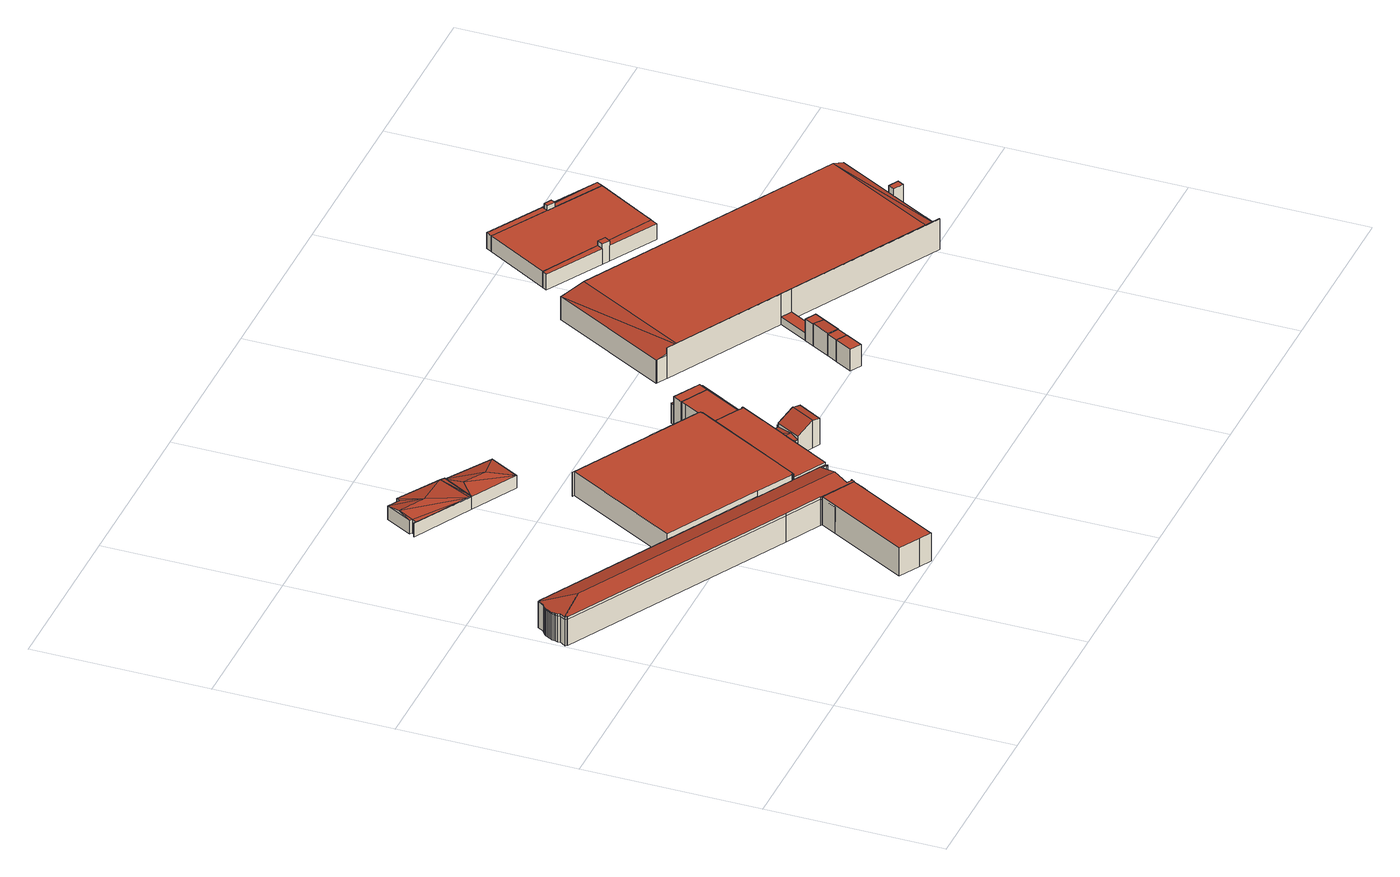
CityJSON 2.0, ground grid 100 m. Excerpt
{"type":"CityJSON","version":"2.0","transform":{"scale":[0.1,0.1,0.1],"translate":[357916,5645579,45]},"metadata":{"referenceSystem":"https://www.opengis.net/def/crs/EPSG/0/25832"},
"CityObjects":{
"building1":{"type":"Building","attributes":{"Gemeindeschluessel":"05315000","Geometrietyp2DReferenz":"3000","function":"31001_2000"},"children":["building1-1","building1-2","building1-3","building1-4","building1-5","building1-6","building1-7","building1-8","building1-9"]},
"building1-1":{"type":"BuildingPart","attributes":{"roofType":"1000","measuredHeight":17.21},"parents":["building1"],"geometry":[{"type":"Solid","lod":"2","boundaries":[[[[0,1,2,3]],[[4,5,1,0]],[[6,7,5,4]],[[8,9,7,6]],[[10,11,12,9,8]],[[13,14,15,16,17]],[[18,19,14,13]],[[20,21,19,18]],[[22,23,21,20]],[[24,25,23,22]],[[3,2,25,24]],[[22,20,18,13,17,10,8,6,4,0,3,24]],[[1,5,7,9,12,15,14,19,21,23,25,2]],[[15,12,11,16]],[[11,10,17,16]]]],"semantics":{"surfaces":[{"type":"WallSurface"},{"type":"RoofSurface"},{"type":"GroundSurface"},{"type":"ClosureSurface"}],"values":[[0,0,0,0,0,0,0,0,0,0,0,1,2,3,3]]}}]},
"building1-2":{"type":"BuildingPart","attributes":{"roofType":"1000","measuredHeight":17.19},"parents":["building1"],"geometry":[{"type":"Solid","lod":"2","boundaries":[[[[26,27,28,29]],[[30,31,27,26]],[[32,33,31,30]],[[34,35,36,33,32]],[[37,38,39,40,41,42]],[[43,44,45,46,47]],[[48,49,44,43]],[[50,51,49,48]],[[52,53,51,50]],[[54,55,53,52]],[[52,50,48,43,47,37,42,34,32,30,26,29,54]],[[27,31,33,36,40,39,45,44,49,51,53,55,28]],[[56,35,34,42,41]],[[40,36,35,41]],[[35,56,41]],[[38,37,47,46]],[[45,39,38,46]],[[55,54,29,28]]]],"semantics":{"surfaces":[{"type":"WallSurface"},{"type":"RoofSurface"},{"type":"GroundSurface"},{"type":"ClosureSurface"}],"values":[[0,0,0,0,0,0,0,0,0,0,1,2,0,3,3,0,3,3]]}}]},
"building1-3":{"type":"BuildingPart","attributes":{"roofType":"1000","measuredHeight":17.24},"parents":["building1"],"geometry":[{"type":"Solid","lod":"2","boundaries":[[[[57,58,59,60,61]],[[62,63,64,65,66]],[[57,61,62,66]],[[60,59,64,63]],[[61,60,63,62]],[[58,57,66,65]],[[64,59,58,65]]]],"semantics":{"surfaces":[{"type":"WallSurface"},{"type":"RoofSurface"},{"type":"GroundSurface"},{"type":"ClosureSurface"}],"values":[[0,0,1,2,3,0,3]]}}]},
"building1-4":{"type":"BuildingPart","attributes":{"roofType":"3100","measuredHeight":16.96},"parents":["building1"],"geometry":[{"type":"Solid","lod":"2","boundaries":[[[[67,68,69,70,71]],[[72,73,68,67]],[[74,75,73,72]],[[76,77,78,75,74]],[[76,74,79,80]],[[71,79,74,72,67]],[[81,82,69,68,73,75,78]],[[83,77,76,80,84,85]],[[81,78,77,85]],[[77,83,85]],[[84,80,79,86]],[[81,85,84,86,82]],[[70,86,79,71]],[[86,70,69,82]]]],"semantics":{"surfaces":[{"type":"WallSurface"},{"type":"RoofSurface"},{"type":"GroundSurface"},{"type":"ClosureSurface"}],"values":[[0,0,0,0,1,1,2,0,3,3,0,3,0,3]]}}]},
"building1-5":{"type":"BuildingPart","attributes":{"roofType":"1000","measuredHeight":17.24},"parents":["building1"],"geometry":[{"type":"Solid","lod":"2","boundaries":[[[[87,88,89,90]],[[91,92,88,87]],[[61,60,92,91]],[[93,29,28,63,62]],[[94,95,55,54,96]],[[97,98,95,94]],[[99,100,98,97]],[[101,102,100,99]],[[90,89,102,101]],[[99,97,94,96,93,62,61,91,87,90,101]],[[88,92,60,63,28,55,95,98,100,102,89]],[[62,63,60,61]],[[29,93,96,54]],[[55,28,29,54]]]],"semantics":{"surfaces":[{"type":"WallSurface"},{"type":"RoofSurface"},{"type":"GroundSurface"},{"type":"ClosureSurface"}],"values":[[0,0,0,0,0,0,0,0,0,1,2,3,0,3]]}}]},
"building1-6":{"type":"BuildingPart","attributes":{"roofType":"3100","measuredHeight":10.49},"parents":["building1"],"geometry":[{"type":"Solid","lod":"2","boundaries":[[[[85,81,36,35]],[[41,40,78,77]],[[83,85,35]],[[35,56,83]],[[77,83,56]],[[56,41,77]],[[81,78,40,36]],[[81,85,77,78]],[[40,41,35,36]],[[85,83,77]],[[41,56,35]]]],"semantics":{"surfaces":[{"type":"WallSurface"},{"type":"RoofSurface"},{"type":"GroundSurface"},{"type":"ClosureSurface"}],"values":[[0,0,1,1,1,1,2,3,3,3,3]]}}]},
"building1-7":{"type":"BuildingPart","attributes":{"roofType":"1000","measuredHeight":9.48},"parents":["building1"],"geometry":[{"type":"Solid","lod":"2","boundaries":[[[[103,104,105,106]],[[70,69,104,103]],[[106,105,81,84]],[[86,70,103,106,84]],[[104,69,82,81,105]],[[82,86,84,81]],[[69,70,86,82]]]],"semantics":{"surfaces":[{"type":"WallSurface"},{"type":"RoofSurface"},{"type":"GroundSurface"},{"type":"ClosureSurface"}],"values":[[0,0,0,1,2,3,3]]}}]},
"building1-8":{"type":"BuildingPart","attributes":{"roofType":"9999","measuredHeight":12.3},"parents":["building1"],"geometry":[{"type":"Solid","lod":"2","boundaries":[[[[107,108,109,110,58,65,111]],[[110,112,59,58]],[[109,113,112,110]],[[108,114,113,109]],[[107,115,114,108]],[[111,116,115,107]],[[65,64,116,111]],[[64,65,58,59]],[[59,112,113,114,115,116,64]]]],"semantics":{"surfaces":[{"type":"RoofSurface"},{"type":"WallSurface"},{"type":"GroundSurface"}],"values":[[0,1,1,1,1,1,1,1,2]]}}]},
"building1-9":{"type":"BuildingPart","attributes":{"roofType":"5000","measuredHeight":19.28},"parents":["building1"],"geometry":[{"type":"Solid","lod":"2","boundaries":[[[[117,118,119,120]],[[121,122,118,117]],[[123,124,122,121]],[[125,126,124,123]],[[127,128,126,125]],[[129,130,128,127]],[[131,132,130,129]],[[133,134,132,131]],[[135,136,134,133]],[[137,138,136,135]],[[139,140,138,137]],[[141,142,140,139]],[[143,144,142,141]],[[145,146,144,143]],[[147,148,146,145]],[[149,150,148,147]],[[151,152,150,149]],[[153,154,152,151]],[[155,156,154,153]],[[157,158,156,155]],[[46,45,158,157]],[[159,160,39,38]],[[161,162,160,159]],[[163,164,162,161]],[[165,166,164,163]],[[167,168,166,165]],[[169,170,168,167]],[[171,172,170,169]],[[173,174,172,171]],[[16,15,174,173]],[[175,176,12,11]],[[177,178,176,175]],[[179,180,178,177]],[[181,182,180,179]],[[183,184,182,181]],[[185,186,184,183]],[[120,119,186,185]],[[187,188,189,190,191,192,193,194,195,196,197,198,199,200,201,202]],[[203,204,205,206,201,200,207,208,209,210,211,212,213,214,215]],[[46,157,155,153,151,149,147,216,217,202,201,206,218,219,220,221,38]],[[221,220,161,159]],[[221,159,38]],[[220,219,163,161]],[[219,218,165,163]],[[218,206,205,167,165]],[[217,216,145,143]],[[187,202,217,143,141]],[[216,147,145]],[[215,214,17,16,173]],[[10,213,212,175,11]],[[212,211,177,175]],[[211,210,179,177]],[[210,209,181,179]],[[209,208,183,181]],[[208,207,185,183]],[[207,200,199,120,185]],[[205,204,169,167]],[[204,203,171,169]],[[203,215,173,171]],[[199,198,117,120]],[[198,197,121,117]],[[197,196,123,121]],[[196,195,125,123]],[[195,194,127,125]],[[194,193,129,127]],[[193,192,131,129]],[[192,191,133,131]],[[191,190,135,133]],[[190,189,137,135]],[[189,188,139,137]],[[188,187,141,139]],[[118,122,124,126,128,130,132,134,136,138,140,142,144,146,148,150,152,154,156,158,45,39,160,162,164,166,168,170,172,174,15,12,176,178,180,182,184,186,119]],[[39,45,46,38]],[[15,16,11,12]],[[17,214,213,10]],[[17,10,11,16]]]],"semantics":{"surfaces":[{"type":"WallSurface"},{"type":"RoofSurface"},{"type":"GroundSurface"},{"type":"ClosureSurface"}],"values":[[0,0,0,0,0,0,0,0,0,0,0,0,0,0,0,0,0,0,0,0,0,0,0,0,0,0,0,0,0,0,0,0,0,0,0,0,0,1,1,1,0,0,0,0,0,0,0,0,0,0,0,0,0,0,0,0,0,0,0,0,0,0,0,0,0,0,0,0,0,0,0,2,3,3,0,3]]}}]},
"building2":{"type":"Building","attributes":{"Gemeindeschluessel":"05315000","Geometrietyp2DReferenz":"3000","function":"31001_2000","roofType":"5000","measuredHeight":10.28},"geometry":[{"type":"MultiSurface","lod":"2","boundaries":[[[222,223,224,225]],[[226,227,223,222]],[[228,229,227,226]],[[230,231,229,228]],[[232,233,231,230]],[[234,235,233,232]],[[236,237,235,234]],[[238,239,237,236]],[[240,241,239,238]],[[240,238,242]],[[243,240,242]],[[242,244,243]],[[244,242,236]],[[244,236,234]],[[244,234,232]],[[232,245,244]],[[230,228,245]],[[243,244,245]],[[243,245,228]],[[243,228,226]],[[243,226,222]],[[222,225,243]],[[230,245,232]],[[236,242,238]],[[223,227,229,231,233,235,237,239,241,224]],[[241,240,243,225,224]],[[243,240,225]]],"semantics":{"surfaces":[{"type":"WallSurface"},{"type":"RoofSurface"},{"type":"GroundSurface"},{"type":"ClosureSurface"}],"values":[0,0,0,0,0,0,0,0,0,1,1,1,1,1,1,1,1,1,1,1,1,1,0,0,2,0,3]}}]},
"building3":{"type":"Building","attributes":{"Gemeindeschluessel":"05315000","Geometrietyp2DReferenz":"3000","function":"51009_1610","roofType":"1000","measuredHeight":9.08},"geometry":[{"type":"Solid","lod":"2","boundaries":[[[[246,247,248,249]],[[250,251,247,246]],[[252,253,251,250]],[[249,248,253,252]],[[250,246,249,252]],[[247,251,253,248]]]],"semantics":{"surfaces":[{"type":"WallSurface"},{"type":"RoofSurface"},{"type":"GroundSurface"}],"values":[[0,0,0,0,1,2]]}}]},
"building4":{"type":"Building","attributes":{"name":"5","Gemeindeschluessel":"05315000","Geometrietyp2DReferenz":"3000","function":"31001_2000","roofType":"1000","measuredHeight":14.54},"geometry":[{"type":"Solid","lod":"2","boundaries":[[[[254,255,256,257]],[[258,259,255,254]],[[260,261,259,258]],[[262,263,261,260]],[[264,265,263,262]],[[266,267,265,264]],[[268,269,267,266]],[[270,271,269,268]],[[272,273,271,270]],[[274,275,273,272]],[[276,277,275,274]],[[278,279,277,276]],[[280,281,279,278]],[[282,283,281,280]],[[284,285,283,282]],[[286,287,285,284]],[[288,289,287,286]],[[290,291,289,288]],[[292,293,291,290]],[[294,295,293,292]],[[296,297,295,294]],[[298,299,297,296]],[[257,256,299,298]],[[296,294,292,290,288,286,284,282,280,278,276,274,272,270,268,266,264,262,260,258,254,257,298]],[[255,259,261,263,265,267,269,271,273,275,277,279,281,283,285,287,289,291,293,295,297,299,256]]]],"semantics":{"surfaces":[{"type":"WallSurface"},{"type":"RoofSurface"},{"type":"GroundSurface"}],"values":[[0,0,0,0,0,0,0,0,0,0,0,0,0,0,0,0,0,0,0,0,0,0,0,1,2]]}}]},
"building5":{"type":"Building","attributes":{"Gemeindeschluessel":"05315000","Geometrietyp2DReferenz":"3000","function":"31001_2000","roofType":"3200","measuredHeight":10.11},"geometry":[{"type":"Solid","lod":"2","boundaries":[[[[300,301,239,302]],[[303,304,301,300]],[[305,241,304,303]],[[302,239,241,305]],[[300,306,303]],[[305,307,302]],[[306,300,302]],[[302,307,306]],[[303,306,307]],[[307,305,303]],[[301,304,241,239]]]],"semantics":{"surfaces":[{"type":"WallSurface"},{"type":"RoofSurface"},{"type":"GroundSurface"}],"values":[[0,0,0,0,1,1,1,1,1,1,2]]}}]},
"building6":{"type":"Building","attributes":{"Gemeindeschluessel":"05315000","Geometrietyp2DReferenz":"3000","function":"51009_1610","roofType":"2100","measuredHeight":5},"geometry":[{"type":"Solid","lod":"2","boundaries":[[[[308,309,310,311]],[[312,313,309,308]],[[314,315,313,312]],[[316,317,315,314]],[[318,319,317,316]],[[320,321,319,318]],[[322,323,321,320]],[[311,310,323,322]],[[320,318,316,314,312,308,311,322]],[[309,313,315,317,319,321,323,310]]]],"semantics":{"surfaces":[{"type":"WallSurface"},{"type":"RoofSurface"},{"type":"GroundSurface"}],"values":[[0,0,0,0,0,0,0,0,1,2]]}}]},
"building7":{"type":"Building","attributes":{"Gemeindeschluessel":"05315000","Geometrietyp2DReferenz":"3000","function":"51009_1610","roofType":"1000","measuredHeight":7.38},"geometry":[{"type":"Solid","lod":"2","boundaries":[[[[324,325,326,327]],[[328,329,325,324]],[[330,331,329,328]],[[332,333,331,330]],[[334,335,333,332]],[[336,337,335,334]],[[338,339,337,336]],[[327,326,339,338]],[[336,334,332,330,328,324,327,338]],[[325,329,331,333,335,337,339,326]]]],"semantics":{"surfaces":[{"type":"WallSurface"},{"type":"RoofSurface"},{"type":"GroundSurface"}],"values":[[0,0,0,0,0,0,0,0,1,2]]}}]},
"building8":{"type":"Building","attributes":{"name":"9","Gemeindeschluessel":"05315000","Geometrietyp2DReferenz":"3000","function":"31001_2000"},"children":["building8-1","building8-2","building8-3","building8-4","building8-5","building8-6","building8-7","building8-8","building8-9","building8-10","building8-11"]},
"building8-1":{"type":"BuildingPart","attributes":{"roofType":"1000","measuredHeight":5.46},"parents":["building8"],"geometry":[{"type":"Solid","lod":"2","boundaries":[[[[340,341,342,343]],[[344,345,341,340]],[[346,347,345,344]],[[346,344,340,343,348]],[[341,345,347,349,342]],[[347,346,348,349]],[[349,348,343,342]]]],"semantics":{"surfaces":[{"type":"WallSurface"},{"type":"RoofSurface"},{"type":"GroundSurface"},{"type":"ClosureSurface"}],"values":[[0,0,0,1,2,3,3]]}}]},
"building8-2":{"type":"BuildingPart","attributes":{"roofType":"1000","measuredHeight":13.1},"parents":["building8"],"geometry":[{"type":"Solid","lod":"2","boundaries":[[[[350,351,352,353]],[[354,355,351,350]],[[353,352,356,357]],[[354,350,353,357]],[[351,355,356,352]],[[355,354,357,356]]]],"semantics":{"surfaces":[{"type":"WallSurface"},{"type":"RoofSurface"},{"type":"GroundSurface"},{"type":"ClosureSurface"}],"values":[[0,0,0,1,2,3]]}}]},
"building8-3":{"type":"BuildingPart","attributes":{"roofType":"1000","measuredHeight":4.57},"parents":["building8"],"geometry":[{"type":"Solid","lod":"2","boundaries":[[[[358,359,360,361]],[[362,363,364,365]],[[365,358,361,362]],[[359,364,363,360]],[[359,358,365,364]],[[363,362,361,360]]]],"semantics":{"surfaces":[{"type":"WallSurface"},{"type":"RoofSurface"},{"type":"GroundSurface"},{"type":"ClosureSurface"}],"values":[[0,0,1,2,3,3]]}}]},
"building8-4":{"type":"BuildingPart","attributes":{"roofType":"1000","measuredHeight":5.51},"parents":["building8"],"geometry":[{"type":"Solid","lod":"2","boundaries":[[[[366,367,368,369]],[[370,371,367,366]],[[369,368,372,373]],[[374,370,366,369,373]],[[367,371,375,372,368]],[[374,375,371,370]],[[375,374,373,372]]]],"semantics":{"surfaces":[{"type":"WallSurface"},{"type":"RoofSurface"},{"type":"GroundSurface"},{"type":"ClosureSurface"}],"values":[[0,0,0,1,2,3,3]]}}]},
"building8-5":{"type":"BuildingPart","attributes":{"roofType":"1000","measuredHeight":13.12},"parents":["building8"],"geometry":[{"type":"Solid","lod":"2","boundaries":[[[[376,377,355,354]],[[357,356,378,379]],[[379,376,354,357]],[[377,378,356,355]],[[377,376,379,378]],[[355,356,357,354]]]],"semantics":{"surfaces":[{"type":"WallSurface"},{"type":"RoofSurface"},{"type":"GroundSurface"},{"type":"ClosureSurface"}],"values":[[0,0,1,2,3,3]]}}]},
"building8-6":{"type":"BuildingPart","attributes":{"roofType":"1000","measuredHeight":13.06},"parents":["building8"],"geometry":[{"type":"Solid","lod":"2","boundaries":[[[[380,365,364,381,382]],[[383,384,359,358,385]],[[385,380,382,383]],[[364,359,384,381]],[[365,380,385,358]],[[359,364,365,358]],[[384,383,382,381]]]],"semantics":{"surfaces":[{"type":"WallSurface"},{"type":"RoofSurface"},{"type":"GroundSurface"},{"type":"ClosureSurface"}],"values":[[0,0,1,2,0,3,3]]}}]},
"building8-7":{"type":"BuildingPart","attributes":{"roofType":"9999","measuredHeight":6.51},"parents":["building8"],"geometry":[{"type":"Solid","lod":"2","boundaries":[[[[386,387,388,389,390]],[[388,391,392,389]],[[387,393,391,388]],[[386,394,393,387]],[[390,395,394,386]],[[395,390,389,392]],[[391,393,394,395,392]]]],"semantics":{"surfaces":[{"type":"RoofSurface"},{"type":"WallSurface"},{"type":"GroundSurface"}],"values":[[0,1,1,1,1,1,2]]}}]},
"building8-8":{"type":"BuildingPart","attributes":{"roofType":"9999","measuredHeight":16.45},"parents":["building8"],"geometry":[{"type":"Solid","lod":"2","boundaries":[[[[396,397,398,399]],[[400,389,392,397,396]],[[401,402,395,390,403]],[[404,343,342,402,401]],[[405,406,371,370,407]],[[408,409,410,411]],[[412,413,409,408]],[[399,398,413,412]],[[414,415,416,399,417]],[[412,418,419,417,399]],[[405,407,420,421,404,401,403,422]],[[422,423,405]],[[414,417,424,423,422,425]],[[419,418,408,411]],[[418,412,408]],[[416,415,400,396]],[[416,396,399]],[[415,414,425,422,403,400]],[[397,392,395,402,342,349,375,371,406,410,409,413,398]],[[389,400,403,390]],[[395,392,389,390]],[[374,420,407,370]],[[343,404,421,348]],[[342,343,348,349]],[[371,375,374,370]],[[349,348,421,420,374,375]],[[406,405,411,410]],[[424,417,419,411,405,423]]]],"semantics":{"surfaces":[{"type":"WallSurface"},{"type":"RoofSurface"},{"type":"GroundSurface"},{"type":"ClosureSurface"}],"values":[[0,0,0,0,0,0,0,0,1,1,1,1,1,0,0,0,0,0,2,0,3,0,0,3,3,3,3,3]]}}]},
"building8-9":{"type":"BuildingPart","attributes":{"roofType":"1000","measuredHeight":18.3},"parents":["building8"],"geometry":[{"type":"Solid","lod":"2","boundaries":[[[[426,373,372,347,346,427]],[[428,426,427,429]],[[372,375,349,347]],[[373,426,428,420,374]],[[375,372,373,374]],[[420,428,429,421]],[[375,374,420,421,348,349]],[[348,421,429,427,346]],[[347,349,348,346]]]],"semantics":{"surfaces":[{"type":"WallSurface"},{"type":"RoofSurface"},{"type":"GroundSurface"},{"type":"ClosureSurface"}],"values":[[0,1,2,0,3,0,3,0,3]]}}]},
"building8-10":{"type":"BuildingPart","attributes":{"roofType":"2100","measuredHeight":13.83},"parents":["building8"],"geometry":[{"type":"Solid","lod":"2","boundaries":[[[[430,382,381,377,376,431]],[[432,379,378,384,383,433]],[[430,431,432,433]],[[377,381,384,378]],[[379,432,431,376]],[[377,378,379,376]],[[383,382,430,433]],[[384,381,382,383]]]],"semantics":{"surfaces":[{"type":"WallSurface"},{"type":"RoofSurface"},{"type":"GroundSurface"},{"type":"ClosureSurface"}],"values":[[0,0,1,2,0,3,0,3]]}}]},
"building8-11":{"type":"BuildingPart","attributes":{"roofType":"9999","measuredHeight":18.76},"parents":["building8"],"geometry":[{"type":"Solid","lod":"2","boundaries":[[[[434,435,436,437,438,439]],[[437,361,360,440,438]],[[361,437,436,362]],[[435,441,363,362,436]],[[434,419,411,410,441,435]],[[423,424,417,419,434,439,405]],[[438,440,406,405,439]],[[363,360,361,362]],[[406,410,411,405]],[[411,419,417,424,423,405]],[[360,363,441,410,406,440]]]],"semantics":{"surfaces":[{"type":"RoofSurface"},{"type":"WallSurface"},{"type":"GroundSurface"}],"values":[[0,1,1,1,1,1,1,1,1,1,2]]}}]},
"building9":{"type":"Building","attributes":{"Gemeindeschluessel":"05315000","Geometrietyp2DReferenz":"3000","function":"31001_2461"},"children":["building9-1","building9-2","building9-3","building9-4","building9-5","building9-6","building9-7","building9-8"]},
"building9-1":{"type":"BuildingPart","attributes":{"roofType":"1000","measuredHeight":9.7},"parents":["building9"],"geometry":[{"type":"Solid","lod":"2","boundaries":[[[[442,443,444,445]],[[446,447,443,442]],[[446,442,445,448]],[[443,447,449,444]],[[449,447,446,448]],[[445,444,449,448]]]],"semantics":{"surfaces":[{"type":"WallSurface"},{"type":"RoofSurface"},{"type":"GroundSurface"},{"type":"ClosureSurface"}],"values":[[0,0,1,2,3,3]]}}]},
"building9-2":{"type":"BuildingPart","attributes":{"roofType":"1000","measuredHeight":9.68},"parents":["building9"],"geometry":[{"type":"Solid","lod":"2","boundaries":[[[[450,451,452,453]],[[453,454,455,450]],[[456,452,451,457]],[[457,455,454,456]],[[456,454,453,452]],[[451,450,455,457]]]],"semantics":{"surfaces":[{"type":"WallSurface"},{"type":"RoofSurface"},{"type":"GroundSurface"},{"type":"ClosureSurface"}],"values":[[0,1,2,3,3,3]]}}]},
"building9-3":{"type":"BuildingPart","attributes":{"roofType":"1000","measuredHeight":12.47},"parents":["building9"],"geometry":[{"type":"Solid","lod":"2","boundaries":[[[[458,459,460,461]],[[462,456,457,463]],[[464,460,459,465]],[[463,466,464,465,467,462]],[[467,465,459,458,454]],[[467,454,456,462]],[[454,458,461,455]],[[457,456,454,455]],[[455,461,460,464,466]],[[457,455,466,463]]]],"semantics":{"surfaces":[{"type":"RoofSurface"},{"type":"GroundSurface"},{"type":"WallSurface"},{"type":"ClosureSurface"}],"values":[[0,1,2,3,2,3,2,3,2,3]]}}]},
"building9-4":{"type":"BuildingPart","attributes":{"roofType":"1000","measuredHeight":9.64},"parents":["building9"],"geometry":[{"type":"Solid","lod":"2","boundaries":[[[[468,469,470,471]],[[472,473,469,468]],[[471,474,475,472,468]],[[476,477,470,469,473]],[[476,475,474,477]],[[473,472,475,476]],[[477,474,471,470]]]],"semantics":{"surfaces":[{"type":"WallSurface"},{"type":"RoofSurface"},{"type":"GroundSurface"},{"type":"ClosureSurface"}],"values":[[0,0,1,2,3,3,3]]}}]},
"building9-5":{"type":"BuildingPart","attributes":{"roofType":"1000","measuredHeight":9.7},"parents":["building9"],"geometry":[{"type":"Solid","lod":"2","boundaries":[[[[478,479,447,446]],[[480,481,451,450]],[[482,483,481,480]],[[484,485,483,482]],[[471,470,485,484]],[[484,482,480,450,455,466,478,446,448,475,474,471]],[[476,449,447,479,463,457,451,481,483,485,470,477]],[[477,474,475,476]],[[476,475,448,449]],[[449,448,446,447]],[[451,457,455,450]],[[463,466,455,457]],[[479,478,466,463]],[[477,470,471,474]]]],"semantics":{"surfaces":[{"type":"WallSurface"},{"type":"RoofSurface"},{"type":"GroundSurface"},{"type":"ClosureSurface"}],"values":[[0,0,0,0,0,1,2,3,3,3,3,3,3,3]]}}]},
"building9-6":{"type":"BuildingPart","attributes":{"roofType":"1000","measuredHeight":9.76},"parents":["building9"],"geometry":[{"type":"Solid","lod":"2","boundaries":[[[[486,487,479,478,488]],[[489,490,487,486]],[[465,491,489,486,488,464]],[[487,490,462,463,479]],[[491,465,467]],[[462,467,465,464,466,463]],[[462,490,489,491,467]],[[466,464,488,478]],[[466,478,479,463]]]],"semantics":{"surfaces":[{"type":"WallSurface"},{"type":"RoofSurface"},{"type":"GroundSurface"},{"type":"ClosureSurface"}],"values":[[0,0,1,2,0,3,3,0,3]]}}]},
"building9-7":{"type":"BuildingPart","attributes":{"roofType":"1000","measuredHeight":12.47},"parents":["building9"],"geometry":[{"type":"Solid","lod":"2","boundaries":[[[[492,445,444,473,472,493]],[[493,494,495,492]],[[476,473,444,449]],[[448,495,494,475]],[[476,449,448,475]],[[475,494,493,472]],[[475,472,473,476]],[[445,492,495,448]],[[449,444,445,448]]]],"semantics":{"surfaces":[{"type":"WallSurface"},{"type":"RoofSurface"},{"type":"GroundSurface"},{"type":"ClosureSurface"}],"values":[[0,1,2,0,3,0,3,0,3]]}}]},
"building9-8":{"type":"BuildingPart","attributes":{"roofType":"2100","measuredHeight":9.92},"parents":["building9"],"geometry":[{"type":"Solid","lod":"2","boundaries":[[[[453,452,490,489,496]],[[496,491,467,454,453]],[[490,452,456,462]],[[491,496,489]],[[467,491,489,490,462]],[[452,453,454,456]],[[456,454,467,462]]]],"semantics":{"surfaces":[{"type":"WallSurface"},{"type":"RoofSurface"},{"type":"GroundSurface"},{"type":"ClosureSurface"}],"values":[[0,1,2,0,3,3,3]]}}]}
},
"vertices":[
[1324,43,183],[1324,43,11],[1390,6,11],[1390,6,183],[1206,108,183],[1206,108,11],[1447,549,183],[1447,549,11],[1495,638,183],[1495,638,11],[1496,639,183],[1496,639,170],[1496,639,11],[1681,536,183],[1681,536,11],[1682,537,11],[1682,537,170],[1682,537,183],[1648,476,183],[1648,476,11],[1633,448,183],[1633,448,11],[1616,417,183],[1616,417,11],[1404,30,183],[1404,30,11],
[2098,1306,183],[2098,1306,11],[2071,1321,11],[2071,1321,183],[2100,1310,183],[2100,1310,11],[2105,1307,183],[2105,1307,11],[2028,1166,183],[2028,1166,102],[2028,1166,11],[1792,737,183],[1792,737,170],[1792,737,11],[1953,1030,11],[1953,1030,102],[1953,1030,183],[1612,849,183],[1612,849,11],[1607,839,11],[1607,839,170],[1607,839,183],[1614,848,183],[1614,848,11],[1769,1130,183],[1769,1130,11],[1844,1267,183],[1844,1267,11],[1920,1404,183],[1920,1404,11],[1979,1077,116],
[2065,1667,184],[2065,1667,134],[2065,1667,11],[2036,1615,11],[2036,1615,184],[2187,1533,184],[2187,1533,11],[2215,1584,11],[2215,1584,134],[2215,1584,184],
[2241,1048,172],[2241,1048,11],[2217,1062,11],[2217,1062,106],[2217,1062,177],[2166,912,172],[2166,912,11],[2125,935,181],[2125,935,11],[2040,981,125],[2040,981,102],[2040,981,11],[2199,1071,181],[2115,1118,125],[2115,1118,11],[2199,1071,11],[2067,1029,116],[2115,1118,106],[2115,1118,102],[2199,1071,106],
[1961,1479,184],[1961,1479,11],[1949,1486,11],[1949,1486,184],[2021,1587,184],[2021,1587,11],[2071,1321,184],[1955,1469,184],[1955,1469,11],[1920,1404,184],[1954,1470,184],[1954,1470,11],[1959,1480,184],[1959,1480,11],[1949,1485,184],[1949,1485,11],
[2222,1071,106],[2222,1071,11],[2121,1127,11],[2121,1127,106],
[2224,1604,134],[2214,1609,134],[2079,1683,134],[2075,1686,134],[2226,1602,134],[2075,1686,11],[2079,1683,11],[2214,1609,11],[2224,1604,11],[2226,1602,11],
[30,1513,170],[30,1513,11],[30,1501,11],[30,1501,170],[31,1524,170],[31,1524,11],[33,1535,170],[33,1535,11],[36,1546,170],[36,1546,11],[40,1557,170],[40,1557,11],[45,1567,170],[45,1567,11],[51,1577,170],[51,1577,11],[58,1586,170],[58,1586,11],[66,1595,170],[66,1595,11],[74,1603,170],[74,1603,11],[83,1610,170],[83,1610,11],[93,1616,170],[93,1616,11],[114,1653,170],[114,1653,11],[123,1648,170],[123,1648,11],[125,1652,170],[125,1652,11],[872,1243,170],[872,1243,11],[1396,955,170],[1396,955,11],[1395,953,170],[1395,953,11],[1596,843,170],[1596,843,11],[1597,845,170],[1597,845,11],[1783,721,170],[1783,721,11],[1777,724,170],[1777,724,11],[1779,727,170],[1779,727,11],[1752,742,170],[1752,742,11],[1655,567,170],[1655,567,11],[1683,552,170],[1683,552,11],[1685,556,170],[1685,556,11],[1690,553,170],[1690,553,11],[1486,644,170],[1486,644,11],[1487,646,170],[1487,646,11],[1287,756,170],[1287,756,11],[16,1455,170],[16,1455,11],[19,1459,170],[19,1459,11],[10,1464,170],[10,1464,11],[93,1616,176],[83,1610,175],[74,1603,175],[66,1595,176],[58,1586,176],[51,1577,176],[45,1567,177],[40,1557,178],[36,1546,179],[33,1535,180],[31,1524,181],[30,1513,182],[30,1501,184],[11,1467,186],[208,1471,204],[111,1648,173],[1685,556,188],[1683,552,187],[1655,567,187],[1701,650,204],[10,1464,186],[19,1459,186],[16,1455,185],[1287,756,185],[1487,646,185],[1486,644,185],[1496,639,185],[1682,537,185],[1690,553,188],[123,1648,172],[114,1653,172],[1752,742,174],[1779,727,174],[1777,724,175],[1783,721,175],
[645,2535,97],[645,2535,14],[642,2531,14],[642,2531,97],[657,2529,97],[657,2529,14],[672,2554,97],[672,2554,14],[659,2562,97],[659,2562,14],[744,2714,97],[744,2714,14],[811,2676,97],[811,2676,14],[823,2696,97],[823,2696,14],[1080,2535,97],[1080,2535,14],[977,2351,97],[977,2351,14],[1058,2549,99],[970,2354,94],[846,2553,117],[700,2635,117],
[1495,638,172],[1495,638,81],[1447,549,81],[1447,549,172],[1681,536,172],[1681,536,81],[1633,448,172],[1633,448,81],
[1954,1470,205],[1954,1470,59],[1959,1480,59],[1959,1480,205],[1955,1469,205],[1955,1469,59],[1844,1267,205],[1844,1267,59],[1769,1130,205],[1769,1130,59],[1614,848,205],[1614,848,59],[1612,849,205],[1612,849,59],[1607,839,205],[1607,839,59],[1597,845,205],[1597,845,59],[1596,843,205],[1596,843,59],[1395,953,205],[1395,953,59],[1396,955,205],[1396,955,59],[872,1243,205],[872,1243,59],[1225,1884,205],[1225,1884,59],[1213,1890,205],[1213,1890,59],[1214,1892,205],[1214,1892,59],[1491,1740,205],[1491,1740,59],[1530,1718,205],[1530,1718,59],[1645,1655,205],[1645,1655,59],[1676,1638,205],[1676,1638,59],[1950,1487,205],[1950,1487,59],[1949,1486,205],[1949,1486,59],[1949,1485,205],[1949,1485,59],
[1336,2375,91],[1336,2375,14],[1080,2535,91],[1241,2205,91],[1241,2205,14],[977,2351,91],[1183,2352,115],[1058,2425,115],
[1752,742,139],[1752,742,92],[1655,567,92],[1655,567,139],[1779,727,142],[1779,727,92],[1777,724,142],[1777,724,92],[1783,721,142],[1783,721,92],[1690,553,142],[1690,553,92],[1685,556,142],[1685,556,92],[1683,552,142],[1683,552,92],
[2187,1533,149],[2187,1533,76],[2071,1321,76],[2071,1321,149],[2215,1584,149],[2215,1584,76],[2226,1602,149],[2226,1602,76],[2258,1585,149],[2258,1585,76],[2105,1307,149],[2105,1307,76],[2100,1310,149],[2100,1310,76],[2098,1306,149],[2098,1306,76],
[4386,1502,76],[4386,1502,21],[4322,1537,21],[4322,1537,76],[4268,1287,76],[4268,1287,21],[4260,1292,76],[4260,1292,21],[4204,1323,76],[4204,1323,21],
[2828,1001,152],[2828,1001,21],[2890,967,21],[2890,967,152],[2882,1098,152],[2882,1098,21],[2943,1064,21],[2943,1064,152],
[3062,1279,67],[3062,1279,21],[3153,1445,21],[3153,1445,67],[3091,1480,67],[3091,1480,21],[3000,1313,21],[3000,1313,67],
[4132,1039,76],[4132,1039,21],[4250,1255,21],[4250,1255,76],[4068,1075,76],[4068,1075,21],[4242,1259,21],[4242,1259,76],[4186,1290,76],[4186,1290,21],
[2914,1157,152],[2914,1157,21],[2976,1123,21],[2976,1123,152],
[3000,1313,152],[2969,1257,21],[2969,1257,152],[3031,1223,152],[3031,1223,21],[3062,1279,152],
[4378,1639,86],[4343,1658,86],[2793,2509,86],[2792,2506,86],[4376,1636,86],[2793,2509,21],[2792,2506,21],[4343,1658,21],[4378,1639,21],[4376,1636,21],
[2737,2537,161],[2737,2537,21],[2730,2540,21],[2730,2540,161],[2792,2506,161],[4340,1571,161],[4340,1571,21],[4376,1636,161],[4322,1537,161],[4014,976,161],[4014,976,21],[4068,1075,161],[2374,1877,161],[2374,1877,21],[2429,1846,21],[2429,1846,161],[2367,1881,161],[2367,1881,21],[2864,2467,186],[2792,2506,172],[2737,2537,162],[2501,1807,186],[2374,1877,162],[2429,1846,172],[4186,1290,161],[4204,1323,161],[4317,1668,185],[3954,1009,185],[3739,1127,185],[4113,1780,185],
[4242,1259,204],[4260,1292,204],[4186,1290,204],[4204,1323,204],
[2969,1257,159],[2914,1157,159],[2976,1123,153],[3031,1223,153],
[2429,1846,209],[2428,1844,209],[3091,1480,209],[3153,1445,209],[4012,973,209],[4014,976,209],[4012,973,21],[2428,1844,21],
[2968,2710,105],[2968,2710,8],[3285,2528,8],[3285,2528,105],[2983,2736,105],[2983,2736,8],[3304,2561,105],[3304,2561,8],
[3816,2734,105],[3816,2734,8],[3835,2767,8],[3835,2767,105],[3563,2912,105],[3549,2888,105],[3563,2912,8],[3549,2888,8],
[3563,2912,133],[3519,2935,133],[3506,2913,133],[3549,2888,133],[3519,2935,8],[3506,2913,8],[3506,2913,106],[3519,2935,106],[3506,2913,105],[3519,2935,105],
[3595,2350,105],[3595,2350,8],[3618,2390,8],[3618,2390,105],[3328,2503,105],[3328,2503,8],[3348,2537,105],[3347,2536,105],[3347,2536,8],[3348,2537,8],
[3190,3096,105],[3190,3096,8],[3652,2449,105],[3652,2449,8],[3646,2438,105],[3646,2438,8],[3620,2394,105],[3620,2394,8],
[3208,3127,106],[3208,3127,8],[3190,3096,106],[3525,2945,106],[3525,2945,8],[3520,2937,106],
[3285,2528,133],[3328,2503,133],[3347,2536,133],[3304,2561,133],
[3525,2945,107]
]}
